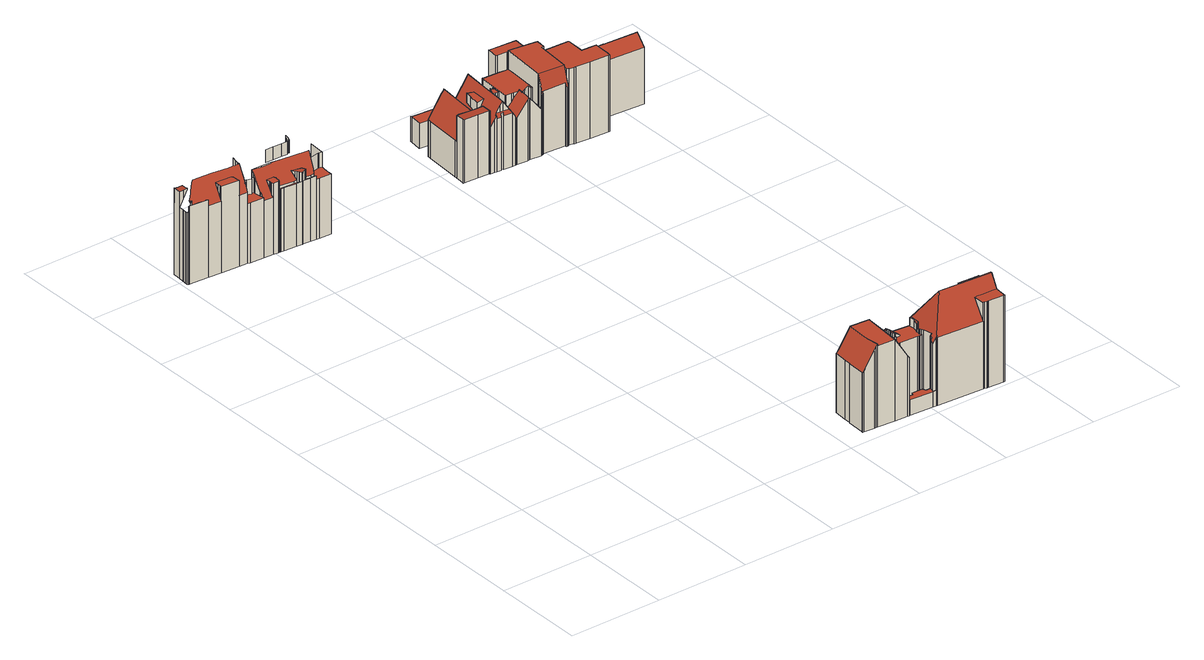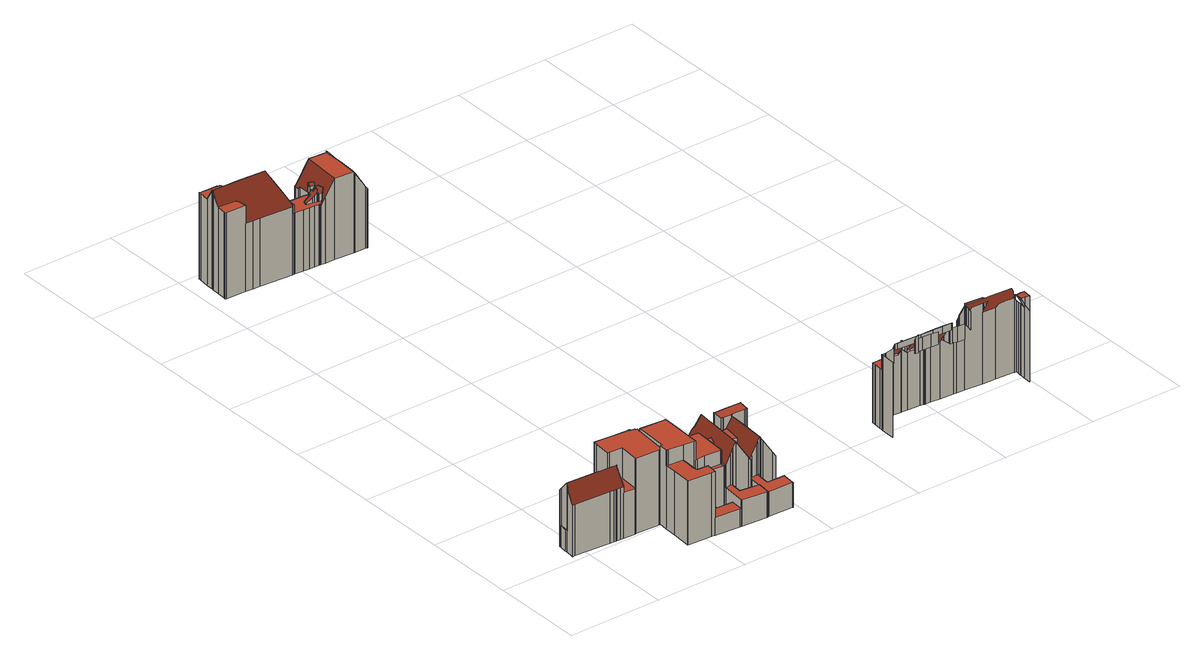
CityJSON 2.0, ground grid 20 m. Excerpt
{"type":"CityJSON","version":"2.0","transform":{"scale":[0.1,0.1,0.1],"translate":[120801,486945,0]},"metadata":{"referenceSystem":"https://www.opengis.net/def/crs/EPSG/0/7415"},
"CityObjects":{
"building1":{"type":"Building","attributes":{"dak_type":"slanted","data_area":2191.54,"data_coverage":0.922,"geconstateerd":false,"gid":14482971,"h_dak_50p":20.48,"h_dak_70p":23.09,"h_dak_max":25.31,"h_dak_min":1.17,"h_maaiveld":0.557,"kas_warenhuis":false,"lod11_replace":false,"ondergronds_type":"above ground","oorspronkelijkbouwjaar":1956,"pw_actueel":"yes","pw_bron":"ahn3","reconstructie_methode":"tudelft3d-geoflow","reconstruction_skipped":false,"rmse_lod12":7.93,"rmse_lod13":3.22,"rmse_lod22":0.516,"rn":1,"status":"Pand in gebruik","t_run":7110.3,"val3dity_codes_lod12":"[104]","val3dity_codes_lod13":"[104]","val3dity_codes_lod22":"[303]"},"children":["building1-1"]},
"building1-1":{"type":"BuildingPart","parents":["building1"],"geometry":[{"type":"MultiSurface","lod":"2.2","boundaries":[[[0,1,2,3]],[[3,2,4,5]],[[6,5,4,7,8]],[[9,10,1,0]],[[5,6,11]],[[12,13,10,9]],[[14,15,13,12]],[[15,14,16]],[[17,18,11]],[[19,20,15,16]],[[18,17,21,22]],[[22,21,23,24]],[[24,23,25]],[[16,14,26,27]],[[28,20,19]],[[29,30,28,19]],[[31,32,29,19,16,27,33,34]],[[27,26,35,33]],[[36,30,29]],[[37,38,39,40,41,42,43,21,17,11,6,8]],[[8,7,44,45,37]],[[33,35,46,34]],[[32,47,36,29]],[[34,46,48,31]],[[31,48,47,32]],[[40,49,41]],[[39,50,49,40]],[[38,51,50,39]],[[37,45,51,38]],[[45,44,52,53]],[[54,55,53,56]],[[57,58,55,54]],[[58,57,59]],[[60,61,62,63,64,65,66,67,68,69,70,71,25,23,21,43,42,41,49,50,51,45,53,55,58,59,72,73,74,75,76,77,78,79,80,81,82,83]],[[56,53,52,84,76,85]],[[57,54,56,85,86,87,88,72,59]],[[85,76,75,86]],[[86,75,74,87]],[[87,74,73,88]],[[88,73,72]],[[76,84,89,77]],[[89,90,77]],[[77,90,91,78]],[[78,91,92,79]],[[90,89,93,94]],[[79,92,95,80]],[[80,95,96,81]],[[81,96,97,82]],[[82,97,98,99,83]],[[83,99,100,101]],[[101,100,102,103]],[[103,102,104,105]],[[105,104,106,107]],[[107,106,108,109]],[[99,98,110,111]],[[109,108,112,113]],[[114,115,116,117,118,119,120,110,98,97,96,95,92,91,90,94,121,122,123]],[[94,93,124,125,121]],[[111,110,120,126]],[[126,120,119,127]],[[121,125,128,122]],[[122,128,123]],[[129,114,123]],[[130,115,114,129]],[[131,116,115,130]],[[132,117,116,131]],[[127,119,118,133]],[[134,133,118,117,132]],[[135,136,133,134]],[[137,138,136,135]],[[125,124,139,140]],[[141,142,138,137]],[[143,144,140,145]],[[146,147,144,143]],[[148,149,147,146]],[[150,151,149,148]],[[151,150,152]],[[145,140,139,153,154]],[[152,150,148,146,143,145,154,155,156,157,158,159,160,161]],[[154,153,162,163,155]],[[163,162,164,165]],[[155,163,166,156]],[[165,164,167,168]],[[156,166,169,157]],[[170,171,142,141]],[[157,169,172,173,158]],[[158,173,174,159]],[[159,174,175,160]],[[173,172,176,177]],[[168,167,178,179]],[[160,175,161]],[[180,181,182,183,184,185,186,187,188,189,190,191,192,170,141,137,135,134,132,131,130,129,123,128,125,140,144,147,149,151,152,161,175,174,173,177,193,194,195,196,197,198]],[[179,178,199,200]],[[169,166,163,165,168,179,200,201,202,203,204,205,206,176,172]],[[177,176,206,193]],[[192,207,171,170]],[[208,209,210,211]],[[200,199,212,201]],[[193,206,205,194]],[[196,213,197]],[[213,196,195,214]],[[214,195,194,215]],[[215,194,205,204,216]],[[216,204,203,217]],[[217,203,202,218]],[[218,202,201,219]],[[219,201,212,220,221]],[[221,220,222,223]],[[222,224,223]],[[225,226,227,228,229,198,197,213,214,215,216,217,218,219,221,223,230,231]],[[211,210,232,233]],[[223,224,234,230]],[[224,222,235,236]],[[229,180,198]],[[230,234,237,231]],[[231,237,238,184,225]],[[228,181,180,229]],[[227,182,181,228]],[[191,239,207,192]],[[226,183,182,227]],[[225,184,183,226]],[[184,238,240,185]],[[233,232,241,242]],[[238,237,234,224,236,243,244,245,246,247,240]],[[236,235,248,249,243]],[[242,241,250,251]],[[243,249,252,244]],[[185,240,247,186]],[[244,252,253,245]],[[254,251,250,255,256]],[[245,253,257,246]],[[249,248,258,259]],[[246,257,260,247]],[[256,255,261,262]],[[186,247,260,263,187]],[[187,263,264,188]],[[188,264,265,266,189]],[[190,267,239,191]],[[189,266,267,190]],[[268,269,270,271,272,265,264,263,260,257,253,252,249,259,273,274]],[[259,258,275,273]],[[266,265,272,276]],[[273,275,277,274]],[[274,277,278,268]],[[276,272,271,279]],[[268,278,280,269]],[[279,271,270,281]],[[269,280,282,270]],[[281,270,282,283,284]],[[284,283,285,286]]],"semantics":{"surfaces":[{"type":"WallSurface","on_footprint_edge":true},{"type":"WallSurface","on_footprint_edge":false},{"type":"RoofSurface"}],"values":[0,0,0,0,1,0,0,0,1,0,1,1,1,1,0,1,2,1,1,2,0,1,1,1,1,1,1,1,1,0,1,1,1,2,0,2,1,1,1,1,0,0,1,1,0,1,1,1,1,1,1,1,1,1,1,1,2,0,1,1,1,1,1,1,1,1,1,1,1,1,0,1,1,1,1,1,1,0,2,0,0,1,0,1,1,1,1,1,1,0,1,2,0,2,1,1,1,0,1,1,1,1,1,1,1,1,0,0,0,2,1,1,0,1,1,1,1,1,1,1,1,1,1,2,0,1,1,1,1,1,1,0,1,1,1,1,1,1,1,2,0,1,0,0,1,0,1,0,0,0]}}]},
"building2":{"type":"Building","attributes":{"dak_type":"slanted","data_area":223.89,"data_coverage":0.919,"geconstateerd":false,"gid":14483324,"h_dak_50p":16.99,"h_dak_70p":17.99,"h_dak_max":21.28,"h_dak_min":2.83,"h_maaiveld":0.16,"kas_warenhuis":false,"lod11_replace":false,"ondergronds_type":"above ground","oorspronkelijkbouwjaar":1730,"pw_actueel":"yes","pw_bron":"ahn3","reconstructie_methode":"tudelft3d-geoflow","reconstruction_skipped":false,"rmse_lod12":3.28,"rmse_lod13":2.29,"rmse_lod22":0.344,"rn":1,"status":"Pand in gebruik","t_run":456.18,"val3dity_codes_lod12":"[]","val3dity_codes_lod13":"[]","val3dity_codes_lod22":"[]"},"children":["building2-1"]},
"building2-1":{"type":"BuildingPart","parents":["building2"],"geometry":[{"type":"Solid","lod":"2.2","boundaries":[[[[287,288,289,290,291,292,293,294,295,296,297,298,299,300,301,302,303,304,305,306,307,308,309,310,311,312,313,314,315,316,317,318,319,320,321,322,323,324,325,326,327,328,329,330,331,332,333,334,335,336,337,338],[339,340,341,342,343,344,345,346,347,348,349,350,351,352,353,354,355,356,357,358,359,360,361]],[[362,359,358,363]],[[363,358,357,364]],[[365,354,353,366]],[[367,366,368]],[[369,360,359,362]],[[370,356,355,371]],[[367,368,372]],[[373,334,333,374]],[[375,294,293,376]],[[376,293,292,377]],[[378,321,320,379]],[[380,381,382]],[[383,315,314,384]],[[385,338,337,386]],[[387,388,389]],[[390,385,389]],[[391,328,327,392]],[[393,326,325,394]],[[392,327,326,393]],[[395,396,397,398]],[[399,400,401,402]],[[403,308,307,404]],[[405,322,321,378]],[[406,323,322,405,407]],[[407,405,408,409]],[[394,325,324,410]],[[411,336,335,412]],[[412,335,334,373]],[[413,299,298,414]],[[415,416,417,418]],[[419,420,416,415]],[[421,422,423,424]],[[425,426,381,380]],[[410,324,323,406]],[[427,384,314,313,428]],[[418,417,316,315,383]],[[429,296,295,430]],[[431,312,311,432]],[[432,311,310,433]],[[434,435,436,437]],[[438,439,440,441]],[[442,443,444,445]],[[441,440,446,447]],[[447,446,448,449]],[[450,451,452]],[[453,346,345,454]],[[455,347,346,453]],[[456,457,458,435,434]],[[386,337,336,411]],[[459,302,301,460]],[[461,300,299,413]],[[462,302,459]],[[428,313,312,431]],[[379,320,319,396,395]],[[463,317,316,417]],[[396,319,318,464]],[[398,397,371,465]],[[464,318,317,463]],[[364,357,356,370]],[[466,329,328,391]],[[338,385,390]],[[467,289,288,468]],[[402,401,469,470]],[[449,448,471,472]],[[368,366,353,352,473]],[[473,352,351,426,425]],[[474,475,476,477]],[[478,375,479,480]],[[481,342,341,482]],[[483,287,338,390]],[[484,332,331,485]],[[374,333,332,484]],[[477,476,486,487]],[[468,288,287,483]],[[488,290,289,467]],[[489,291,290,488]],[[377,292,291,489]],[[480,479,475,474]],[[490,344,343,491]],[[492,491,343,342,481]],[[384,427,493]],[[465,371,355,354,365]],[[426,351,350,494]],[[494,350,349,495]],[[495,349,348,496]],[[445,444,497,498]],[[499,361,360,369]],[[500,309,308,403]],[[433,310,309,500]],[[404,307,306,501]],[[502,305,304,503]],[[501,306,305,502]],[[435,458,504,505]],[[505,504,506,507]],[[437,436,508,509]],[[507,506,491,492]],[[510,511,388,387,512]],[[513,514,511,510]],[[498,497,515]],[[515,400,399]],[[454,345,344,490]],[[482,341,340,516]],[[516,340,339,517]],[[518,330,329,466]],[[519,297,296,429]],[[520,521,522]],[[523,524,521,520]],[[525,519,524,523]],[[460,301,300,461]],[[414,298,297,519,525]],[[485,331,330,518]],[[409,408,526]],[[527,528,529]],[[512,387,530,531]],[[472,471,532,533]],[[533,532,443,442]],[[517,339,361,499,534]],[[534,499,420,419]],[[503,304,303,535]],[[535,303,302,462]],[[487,486,457,456]],[[509,508,451,450]],[[424,423,439,438,536]],[[536,438,537]],[[470,469,538,539]],[[540,513,541]],[[539,538,514,513,540]],[[496,348,347,455]],[[531,530,542]],[[529,528,422,421]],[[430,295,294,375,478]],[[431,432,433,500,403,404,501,543,544,545,546,493,427,428]],[[449,472,533,442,445,498,515,399,402,470,539,540,541,547,548,537,438,441,447]],[[452,480,474,477,487,456,434,437,509,450]],[[549,522,521,524,519,429,430,478,480,550,551,552,553,503,535,462,459,460,554]],[[425,380,382,372,368,473]],[[502,503,553,552,551,555,415,418,383,384,493,546,545,544,543,501]],[[512,531,542,556,527,529,421,424,536,537,548,547,541,513,510]],[[514,538,469,401,400,515,497,444,443,532,471,448,446,440,439,557,381,426,494,495,496,455,453,454,490,491,506,504,458,457,486,476,475,479,375,376,377,489,488,467,468,483,390,389,388,511]],[[414,525,523,520,522,549,554,460,461,413]],[[518,466,391,392,393,394,410,406,407,409,526,558,559,560,412,373,374,484,485]],[[420,499,369,362,363,364,370,371,397,396,464,463,417,416]],[[451,508,436,435,505,507,492,481,482,516,517,534,419,415,555,551,550,480,452]],[[561,562,411,412,560,559,558,526,408,405,378]],[[439,423,422,528,527,556,542,530,387,389,385,386,411,562,561,378,379,395,398,465,365,366,367,372,382,381,557]]]],"semantics":{"surfaces":[{"type":"GroundSurface"},{"type":"WallSurface","on_footprint_edge":true},{"type":"WallSurface","on_footprint_edge":false},{"type":"RoofSurface"}],"values":[[0,1,1,1,2,1,1,2,1,1,1,1,2,1,1,2,2,1,1,1,2,2,1,1,1,2,1,1,1,1,2,2,2,2,1,1,1,1,1,1,2,2,2,2,2,2,1,1,2,1,1,1,1,1,1,1,1,2,1,1,1,1,1,2,2,1,1,2,2,1,1,1,1,2,1,1,1,1,2,1,1,2,1,1,1,1,2,1,1,1,1,1,1,2,2,2,2,2,2,2,2,1,1,1,1,1,2,2,2,1,1,1,2,2,2,2,2,1,2,1,1,2,2,2,2,2,2,2,1,2,2,1,3,3,3,3,3,3,3,3,3,3,3,3,3,3]]}}]},
"building3":{"type":"Building","attributes":{"dak_type":"slanted","data_area":72.75,"data_coverage":0.829,"geconstateerd":false,"gid":17598282,"h_dak_50p":12,"h_dak_70p":13.24,"h_dak_max":14.94,"h_dak_min":6.49,"h_maaiveld":1.36,"kas_warenhuis":false,"lod11_replace":false,"ondergronds_type":"above ground","oorspronkelijkbouwjaar":1005,"pw_actueel":"yes","pw_bron":"ahn3","reconstructie_methode":"tudelft3d-geoflow","reconstruction_skipped":false,"rmse_lod12":3.55,"rmse_lod13":2.04,"rmse_lod22":0.108,"rn":1,"status":"Pand in gebruik","t_run":152.25,"val3dity_codes_lod12":"[]","val3dity_codes_lod13":"[]","val3dity_codes_lod22":"[]"},"children":["building3-1"]},
"building3-1":{"type":"BuildingPart","parents":["building3"],"geometry":[{"type":"Solid","lod":"2.2","boundaries":[[[[563,564,565,566,567,568,569,570,571,572,573,574,575,576,577,578,579,580,581,582,583,584,585,586,587,588,589,590,591,592,593,594]],[[595,596,583,582,597]],[[598,584,583,596]],[[599,566,565,600]],[[601,567,566,599,602]],[[603,571,570,604]],[[605,578,577,606]],[[607,601,608,609]],[[610,611,612,613]],[[614,588,587,615]],[[616,564,563,617]],[[613,612,618,619]],[[602,599,620,621]],[[622,586,585,623]],[[615,587,586,622]],[[624,580,579,625]],[[626,591,590,627]],[[628,574,573,629]],[[630,575,574,628]],[[631,632,633,634]],[[634,633,635,636]],[[606,577,576,635]],[[636,635,576,575,630]],[[629,573,572,637]],[[604,570,569,638]],[[638,569,568,639]],[[639,568,567,601,607]],[[617,563,594,640]],[[640,594,593,641]],[[627,590,589,642]],[[643,644,632,631]],[[597,582,581,645]],[[609,608,611,610]],[[642,589,588,614]],[[641,593,592,646]],[[646,592,591,626]],[[619,618,644,643]],[[600,565,564,616]],[[645,581,580,624]],[[647,648,649,650]],[[651,652,648,647]],[[653,654,596,595]],[[650,649,654,653]],[[621,620,655,656]],[[656,655,652,651]],[[625,579,578,605]],[[637,572,571,603]],[[623,585,584,598]],[[631,634,636,630,628,629,637,603,604,638,639,607,609,610,613,619,643]],[[654,649,648,652,655,620,599,600,616,617,640,641,646,626,627,642,614,615,622,623,598,596]],[[645,624,625,605,606,635,633,632,644,618,657,658,659,653,595,597]],[[647,650,653,659,658,657,618,612,611,608,601,602,621,656,651]]]],"semantics":{"surfaces":[{"type":"GroundSurface"},{"type":"WallSurface","on_footprint_edge":true},{"type":"WallSurface","on_footprint_edge":false},{"type":"RoofSurface"}],"values":[[0,1,1,1,1,1,1,2,2,1,1,2,2,1,1,1,1,1,1,2,2,1,1,1,1,1,1,1,1,1,2,1,2,1,1,1,2,1,1,2,2,2,2,2,2,1,1,1,3,3,3,3]]}}]},
"building4":{"type":"Building","attributes":{"dak_type":"slanted","data_area":75.03,"data_coverage":0.846,"geconstateerd":false,"gid":17598286,"h_dak_50p":13.26,"h_dak_70p":13.94,"h_dak_max":15.66,"h_dak_min":6.69,"h_maaiveld":1.33,"kas_warenhuis":false,"lod11_replace":false,"ondergronds_type":"above ground","oorspronkelijkbouwjaar":1005,"pw_actueel":"yes","pw_bron":"ahn3","reconstructie_methode":"tudelft3d-geoflow","reconstruction_skipped":false,"rmse_lod12":3.59,"rmse_lod13":1.12,"rmse_lod22":0.0891,"rn":1,"status":"Pand in gebruik","t_run":168.79,"val3dity_codes_lod12":"[]","val3dity_codes_lod13":"[]","val3dity_codes_lod22":"[]"},"children":["building4-1"]},
"building4-1":{"type":"BuildingPart","parents":["building4"],"geometry":[{"type":"Solid","lod":"2.2","boundaries":[[[[660,661,662,663,664,665,666,667,668,669,670,671,672,673,674,675,676,677,678,679,680,681,682,683,684,685,686,687,688,689,690,691,692,693,694,695,696,697,698,699]],[[700,680,679,701]],[[702,678,677,703]],[[704,705,706]],[[707,662,661,708]],[[709,670,669,710]],[[703,677,676,711]],[[712,698,697,713,714]],[[715,690,689,716]],[[717,682,681,718]],[[719,673,672,720]],[[721,663,662,707]],[[714,713,722]],[[708,661,660,723]],[[724,725,726,727]],[[728,729,720,730]],[[730,720,672,671,731]],[[727,726,687,686,732]],[[731,671,670,709]],[[701,679,678,702]],[[733,668,667,734]],[[735,666,665,736]],[[737,738,725,724]],[[739,740,738,737]],[[741,742,743,744]],[[745,696,695,746]],[[744,743,740,739]],[[747,748,742,741]],[[732,686,685,748,747]],[[748,685,684,749]],[[750,664,663,721]],[[751,752,753]],[[713,697,696,745]],[[754,692,691,755]],[[756,757,758,759]],[[759,758,760]],[[757,756,761]],[[746,695,694,762]],[[763,688,687,726]],[[716,689,688,763]],[[762,694,693,764]],[[764,693,692,754]],[[755,691,690,715]],[[734,667,666,735]],[[765,766,767,768]],[[769,675,674,770]],[[770,674,673,719]],[[771,772,729,728]],[[718,681,680,700]],[[749,684,683,705,704]],[[705,683,682,717]],[[711,676,675,769]],[[773,699,698,712]],[[723,660,699,773]],[[736,665,664,750]],[[768,767,752,751]],[[766,765,774]],[[710,669,668,733]],[[706,705,772,771]],[[744,739,737,724,727,732,747,741]],[[713,745,746,762,764,754,760,758,757,761,775,722]],[[759,760,754,755,715,716,763,726,725,738,740,743,742,748,749,704,706,771,728,730,731,709,710,776,777,778,779,780,781]],[[750,721,707,708,723,773,712,714,722,775,761,756,759,781,780,779,778,777,776,710,733,734,735,736],[752,767,766,774,753]],[[774,765,768,751,753]],[[772,705,717,718,700,701,702,703,711,769,770,719,720,729]]]],"semantics":{"surfaces":[{"type":"GroundSurface"},{"type":"WallSurface","on_footprint_edge":true},{"type":"WallSurface","on_footprint_edge":false},{"type":"RoofSurface"}],"values":[[0,1,1,2,1,1,1,1,1,1,1,1,2,1,2,2,1,1,1,1,1,1,2,2,2,1,2,2,1,1,1,2,1,1,2,2,2,1,1,1,1,1,1,1,2,1,1,2,1,1,1,1,1,1,1,2,2,1,2,3,3,3,3,3,3]]}}]},
"building5":{"type":"Building","attributes":{"dak_type":"slanted","data_area":76.89,"data_coverage":0.863,"geconstateerd":false,"gid":17598287,"h_dak_50p":14.12,"h_dak_70p":14.18,"h_dak_max":14.76,"h_dak_min":4.99,"h_maaiveld":1.33,"kas_warenhuis":false,"lod11_replace":false,"ondergronds_type":"above ground","oorspronkelijkbouwjaar":1940,"pw_actueel":"yes","pw_bron":"ahn3","reconstructie_methode":"tudelft3d-geoflow","reconstruction_skipped":false,"rmse_lod12":4.21,"rmse_lod13":2.41,"rmse_lod22":0.285,"rn":1,"status":"Pand in gebruik","t_run":166.09,"val3dity_codes_lod12":"[]","val3dity_codes_lod13":"[]","val3dity_codes_lod22":"[]"},"children":["building5-1"]},
"building5-1":{"type":"BuildingPart","parents":["building5"],"geometry":[{"type":"Solid","lod":"2.2","boundaries":[[[[782,783,784,785,786,787,788,789,790,791,792,793,794,795,689,796,797,798,799,800,684,801,802,803,804,805,806,807,808,809,682,681,810,811,812,813,814,815,816,817]],[[818,819,820,821]],[[822,807,806,823]],[[824,802,801,825]],[[826,689,795,827]],[[827,795,794,828]],[[829,790,789,830]],[[830,789,788,831]],[[832,833,834]],[[835,836,833,832]],[[837,838,839]],[[840,787,786,841]],[[842,803,802,824]],[[843,810,681,844]],[[845,682,809,846]],[[847,797,796,848]],[[848,796,689,826]],[[849,850,851,852]],[[853,792,791,854]],[[854,791,790,829]],[[836,835,855]],[[856,823,806,805,857]],[[858,859,860,861]],[[861,860,799,798,862,863]],[[864,812,811,865]],[[865,811,810,843]],[[839,838,866,867]],[[846,809,808,868]],[[844,681,682,845]],[[869,814,813,870]],[[871,872,873,874]],[[852,851,823,856]],[[857,805,804,875]],[[874,873,876,877]],[[878,782,817,879,880]],[[881,882,883,884]],[[884,883,850,849]],[[819,784,783,885]],[[886,816,815,887,888]],[[889,684,800,890]],[[888,887,882,881]],[[887,815,814,869]],[[890,800,799,860]],[[891,892,859,858]],[[825,801,684,889]],[[893,803,842]],[[821,820,894,895]],[[896,897,898,899]],[[899,898,834]],[[828,794,793,900]],[[900,793,792,853]],[[875,804,803,893]],[[877,876,893,842]],[[901,902,855]],[[902,901,837,839]],[[903,841,786,785,904]],[[885,783,782,878]],[[880,879,872,871]],[[831,788,787,840]],[[905,906,841,903]],[[867,866,906,905]],[[870,813,812,864]],[[895,894,892,891]],[[879,817,816,886]],[[904,785,784,819,818]],[[862,798,797,847]],[[863,862,907,908]],[[908,907,897,896]],[[868,808,807,822]],[[865,843,844,845,846,868,822,823,851,850,883,882,887,869,870,864]],[[828,900,853,854,909,835,832,834,898,897,907,862,847,848,826,827]],[[880,871,874,877,842,824,825,889,890,860,859,892,894,820,819,885,878]],[[841,906,866,838,837,901,855,835,909,854,829,830,831,840]],[[879,886,888,881,884,849,852,856,857,875,893,876,873,872]],[[855,902,839,867,905,903,904,818,821,895,891,858,861,863,908,896,899,834,833,836]]]],"semantics":{"surfaces":[{"type":"GroundSurface"},{"type":"WallSurface","on_footprint_edge":false},{"type":"WallSurface","on_footprint_edge":true},{"type":"RoofSurface"}],"values":[[0,1,2,2,2,2,2,2,1,1,1,2,2,2,2,2,2,1,2,2,1,2,1,2,2,2,1,2,2,2,1,1,2,1,2,1,1,2,2,2,1,2,2,1,2,2,1,1,1,2,2,2,1,1,1,2,2,1,2,1,1,2,1,2,2,2,1,1,2,3,3,3,3,3,3]]}}]},
"building6":{"type":"Building","attributes":{"dak_type":"slanted","data_area":90.52,"data_coverage":0.898,"geconstateerd":false,"gid":17598290,"h_dak_50p":17.89,"h_dak_70p":17.99,"h_dak_max":18.23,"h_dak_min":5.88,"h_maaiveld":1.35,"kas_warenhuis":false,"lod11_replace":false,"ondergronds_type":"above ground","oorspronkelijkbouwjaar":1005,"pw_actueel":"yes","pw_bron":"ahn3","reconstructie_methode":"tudelft3d-geoflow","reconstruction_skipped":false,"rmse_lod12":3.01,"rmse_lod13":0.798,"rmse_lod22":0.356,"rn":1,"status":"Pand in gebruik","t_run":156.39,"val3dity_codes_lod12":"[]","val3dity_codes_lod13":"[]","val3dity_codes_lod22":"[]"},"children":["building6-1"]},
"building6-1":{"type":"BuildingPart","parents":["building6"],"geometry":[{"type":"Solid","lod":"2.2","boundaries":[[[[910,911,912,913,914,915,916,917,918,919,920,921,922,923,924,925,926,927,928,929,930,931,932,933,934,935,936]],[[937,920,919,938]],[[939,928,927,940]],[[941,942,943,944]],[[945,922,921,942,941]],[[946,933,932,947]],[[942,921,920,937]],[[948,949,950,951]],[[944,943,949,948]],[[938,919,918,952]],[[940,927,926,953]],[[953,926,925,954]],[[955,924,956]],[[957,910,936,958]],[[958,936,935,959]],[[954,925,924,955]],[[956,924,923,960]],[[960,923,922,945]],[[961,913,912,962,963]],[[964,915,914,965]],[[966,934,933,946]],[[967,916,915,964]],[[968,917,916,967]],[[952,918,917,968]],[[963,962,969,970]],[[971,961,972,973]],[[965,914,913,961,971]],[[970,969,974,975]],[[976,977,978,979]],[[962,912,911,978]],[[980,981,982,983]],[[973,972,981,980]],[[984,975,974,985,950]],[[983,982,986,987]],[[987,986,975,984]],[[947,932,931,988]],[[988,931,930,989]],[[959,935,934,966]],[[979,978,911,910,957]],[[951,950,985,977,976]],[[990,929,928,939]],[[989,930,929,990]],[[980,983,987,984,950,949,943,942,937,938,952,968,967,964,965,971,973]],[[975,986,982,981,972,961,963,970]],[[991,992,957,958,959,966,946,947,988,989,990,939,940,953,954,955,956,993]],[[944,948,951,976,979,957,992,991,993,956,960,945,941]],[[977,985,974,969,962,978]]]],"semantics":{"surfaces":[{"type":"GroundSurface"},{"type":"WallSurface","on_footprint_edge":true},{"type":"WallSurface","on_footprint_edge":false},{"type":"RoofSurface"}],"values":[[0,1,1,2,1,1,1,2,2,1,1,1,1,1,1,1,1,1,1,1,1,1,1,1,2,2,1,2,2,1,2,2,2,2,2,1,1,1,1,2,1,1,3,3,3,3,3]]}}]},
"building7":{"type":"Building","attributes":{"dak_type":"multiple horizontal","data_area":54.61,"data_coverage":0.854,"geconstateerd":false,"gid":17598292,"h_dak_50p":17.35,"h_dak_70p":17.41,"h_dak_max":18.06,"h_dak_min":15.29,"h_maaiveld":1.35,"kas_warenhuis":false,"lod11_replace":false,"ondergronds_type":"above ground","oorspronkelijkbouwjaar":1005,"pw_actueel":"yes","pw_bron":"ahn3","reconstructie_methode":"tudelft3d-geoflow","reconstruction_skipped":false,"rmse_lod12":0.358,"rmse_lod13":0.362,"rmse_lod22":0.366,"rn":1,"status":"Pand in gebruik","t_run":93.72,"val3dity_codes_lod12":"[]","val3dity_codes_lod13":"[]","val3dity_codes_lod22":"[]"},"children":["building7-1"]},
"building7-1":{"type":"BuildingPart","parents":["building7"],"geometry":[{"type":"Solid","lod":"2.2","boundaries":[[[[994,995,996,997,998,999,1000,1001,1002,1003,1004,1005,1006,1007,1008,1009,1010,1011,1012,1013,1014]],[[1015,1003,1002,1016]],[[1017,1000,999,1018]],[[1019,1004,1003,1015]],[[1016,1002,1001,1020]],[[1020,1001,1000,1017]],[[1018,999,998,1021]],[[1022,1010,1009,1023]],[[1024,997,996,1025]],[[1026,1011,1010,1022]],[[1021,998,997,1024]],[[1027,995,994,1028]],[[1025,996,995,1027]],[[1029,1005,1004,1019]],[[1030,1006,1005,1029]],[[1031,1007,1006,1030]],[[1023,1009,1008,1032]],[[1033,1014,1013,1034]],[[1028,994,1014,1033]],[[1035,1012,1011,1026]],[[1034,1013,1012,1035]],[[1032,1008,1007,1031]],[[1031,1030,1029,1019,1015,1016,1020,1017,1018,1021,1024,1025,1027,1028,1033,1034,1035,1026,1022,1023,1032]]]],"semantics":{"surfaces":[{"type":"GroundSurface"},{"type":"WallSurface","on_footprint_edge":true},{"type":"RoofSurface"}],"values":[[0,1,1,1,1,1,1,1,1,1,1,1,1,1,1,1,1,1,1,1,1,1,2]]}}]},
"building8":{"type":"Building","attributes":{"dak_type":"slanted","data_area":42.28,"data_coverage":0.712,"geconstateerd":false,"gid":17598276,"h_dak_50p":14.33,"h_dak_70p":14.74,"h_dak_max":16.62,"h_dak_min":5.27,"h_maaiveld":1.28,"kas_warenhuis":false,"lod11_replace":false,"ondergronds_type":"above ground","oorspronkelijkbouwjaar":1005,"pw_actueel":"yes","pw_bron":"ahn3","reconstructie_methode":"tudelft3d-geoflow","reconstruction_skipped":false,"rmse_lod12":1.89,"rmse_lod13":3.26,"rmse_lod22":0.303,"rn":1,"status":"Pand in gebruik","t_run":99.41,"val3dity_codes_lod12":"[]","val3dity_codes_lod13":"[]","val3dity_codes_lod22":"[]"},"children":["building8-1"]},
"building8-1":{"type":"BuildingPart","parents":["building8"],"geometry":[{"type":"Solid","lod":"2.2","boundaries":[[[[1036,1037,1038,1039,1014,1040,1041,1042,1043,1044,1045,1046,1047,1048,1049,1050,1051,1052,1053,1054,1055,1056,1057]],[[1058,1056,1055,1059]],[[1060,1050,1049,1061]],[[1062,1063,1064,1065]],[[1065,1066,1053,1052,1067]],[[1068,1057,1056,1058]],[[1069,1070,1071,1072]],[[1073,1040,1014,1074]],[[1067,1052,1051,1075]],[[1059,1055,1054,1076]],[[1077,1068,1078,1079]],[[1074,1014,1039,1080]],[[1061,1049,1048,1081]],[[1076,1054,1053,1066]],[[1082,1083,1084,1085]],[[1086,1038,1037,1084]],[[1080,1039,1038,1086]],[[1087,1088,1089,1090]],[[1091,1092,1088,1087]],[[1092,1044,1043,1093]],[[1075,1051,1050,1060]],[[1094,1041,1040,1073]],[[1090,1089,1070,1069]],[[1064,1066,1065]],[[1095,1045,1044,1092,1091]],[[1081,1048,1047,1096]],[[1096,1047,1046,1097]],[[1097,1046,1045,1095]],[[1079,1078,1063,1062]],[[1093,1043,1042,1098]],[[1098,1042,1041,1094]],[[1099,1100,1083,1082]],[[1101,1102,1100,1099]],[[1072,1071,1102,1101]],[[1085,1084,1037,1036,1103]],[[1103,1036,1057,1068,1077]],[[1104,1105,1106,1079,1062,1065,1067,1075,1060,1061,1081,1096,1097,1095,1091,1087,1090,1069,1072,1107,1108]],[[1063,1078,1068,1058,1059,1076,1066,1064]],[[1100,1102,1071,1070,1089,1088,1092,1093,1098,1094,1073,1074,1080,1086,1084,1083]],[[1103,1077,1079,1106,1105,1104,1108,1107,1072,1101,1099,1082,1085]]]],"semantics":{"surfaces":[{"type":"GroundSurface"},{"type":"WallSurface","on_footprint_edge":true},{"type":"WallSurface","on_footprint_edge":false},{"type":"RoofSurface"}],"values":[[0,1,1,2,1,1,2,1,1,1,2,1,1,1,2,1,1,2,2,1,1,1,2,2,1,1,1,1,2,1,1,2,2,2,1,1,3,3,3,3]]}}]}
},
"vertices":[
[5,1188,157],[5,1188,6],[5,1183,6],[5,1183,157],[8,1182,6],[8,1182,162],[8,1182,171],[7,1182,6],[7,1182,171],[6,1195,157],[6,1195,6],[12,1184,170],[6,1196,157],[6,1196,6],[7,1208,157],[7,1208,6],[7,1208,190],[17,1186,169],[17,1186,177],[8,1225,189],[8,1225,6],[17,1187,168],[17,1187,176],[16,1189,173],[16,1189,176],[16,1191,175],[15,1208,172],[15,1208,190],[8,1225,158],[17,1224,189],[17,1224,172],[25,1214,189],[25,1224,189],[25,1209,190],[25,1210,190],[25,1209,188],[17,1224,173],[50,1179,170],[49,1180,170],[49,1181,169],[48,1182,169],[47,1184,167],[33,1185,168],[19,1187,168],[50,1179,6],[50,1179,158],[25,1210,188],[25,1224,187],[25,1214,188],[48,1182,164],[49,1181,161],[49,1180,159],[78,1177,6],[78,1177,157],[78,1180,189],[78,1180,164],[78,1177,189],[78,1186,189],[78,1186,174],[78,1194,189],[134,1199,204],[130,1199,204],[127,1199,204],[124,1200,204],[114,1200,204],[78,1203,205],[47,1205,205],[35,1206,205],[32,1204,201],[25,1198,190],[23,1196,186],[17,1192,177],[115,1192,189],[116,1183,173],[116,1179,167],[116,1178,165],[117,1174,157],[135,1173,157],[136,1177,165],[136,1179,168],[136,1180,171],[135,1181,173],[136,1181,173],[137,1199,204],[117,1174,6],[117,1174,189],[116,1178,189],[116,1179,189],[116,1183,189],[135,1173,6],[135,1173,133],[136,1177,133],[136,1179,133],[141,1172,6],[141,1172,133],[136,1180,133],[135,1181,133],[136,1181,133],[137,1199,133],[137,1199,165],[137,1200,165],[137,1200,204],[138,1200,165],[138,1200,204],[138,1203,165],[138,1203,204],[137,1203,165],[137,1203,204],[138,1211,165],[138,1211,204],[152,1198,133],[152,1198,165],[141,1222,165],[141,1222,204],[171,1175,133],[170,1178,133],[170,1179,133],[168,1192,133],[168,1196,133],[164,1197,133],[162,1194,133],[171,1170,133],[171,1172,133],[171,1173,133],[171,1170,6],[171,1170,127],[162,1194,165],[164,1197,165],[171,1172,130],[171,1175,136],[170,1178,141],[170,1179,142],[168,1192,165],[168,1196,165],[168,1196,173],[167,1200,179],[167,1200,165],[168,1201,180],[168,1201,165],[191,1169,6],[191,1169,127],[188,1199,180],[188,1199,165],[190,1171,157],[190,1171,131],[191,1169,157],[190,1174,157],[190,1174,136],[190,1177,157],[190,1177,142],[190,1178,157],[190,1178,142],[189,1186,157],[202,1168,6],[202,1168,157],[205,1168,157],[206,1171,157],[206,1173,157],[206,1176,157],[206,1177,157],[207,1182,157],[205,1185,157],[205,1168,6],[205,1168,139],[206,1168,6],[206,1168,139],[206,1171,137],[207,1167,6],[207,1167,139],[206,1173,136],[209,1198,180],[209,1198,165],[206,1176,135],[206,1176,141],[206,1177,143],[207,1182,151],[210,1176,135],[210,1176,141],[214,1167,6],[214,1167,139],[264,1179,154],[265,1178,152],[266,1176,148],[267,1174,145],[268,1171,140],[279,1170,140],[286,1170,140],[288,1175,149],[290,1184,165],[290,1186,169],[291,1192,178],[286,1192,178],[235,1196,179],[242,1173,140],[249,1173,140],[247,1176,146],[243,1182,157],[243,1183,158],[250,1182,157],[241,1165,6],[241,1165,139],[254,1164,140],[254,1165,139],[251,1169,137],[251,1170,136],[249,1173,135],[242,1173,135],[235,1196,165],[218,1224,191],[218,1224,165],[233,1223,165],[233,1223,192],[254,1164,6],[243,1182,158],[247,1176,158],[249,1173,158],[251,1170,158],[251,1169,158],[254,1165,158],[254,1164,158],[255,1164,6],[255,1164,158],[256,1164,6],[256,1164,158],[256,1164,140],[268,1171,157],[267,1174,157],[266,1176,157],[265,1178,157],[264,1179,157],[264,1169,157],[265,1169,157],[252,1222,165],[252,1222,192],[264,1169,137],[272,1163,6],[272,1163,140],[265,1169,137],[268,1171,136],[286,1192,165],[279,1170,136],[265,1222,165],[265,1222,192],[285,1162,140],[285,1163,140],[285,1164,139],[286,1168,137],[286,1170,136],[285,1162,6],[285,1162,133],[265,1226,165],[265,1226,200],[285,1163,133],[285,1164,133],[265,1226,203],[269,1224,165],[269,1224,197],[286,1168,133],[291,1161,6],[291,1161,133],[286,1170,133],[271,1223,165],[271,1223,193],[288,1175,133],[290,1184,133],[290,1186,133],[290,1186,165],[291,1192,165],[318,1167,133],[319,1182,133],[320,1189,133],[313,1190,133],[311,1190,133],[318,1160,133],[318,1166,133],[318,1160,6],[311,1190,165],[318,1166,6],[318,1167,6],[313,1190,165],[319,1182,6],[320,1189,165],[320,1189,6],[320,1192,6],[320,1192,165],[322,1223,6],[322,1223,165],
[760,107,2],[764,107,2],[772,106,2],[784,106,2],[796,105,2],[816,103,2],[818,103,2],[820,103,2],[892,98,2],[907,98,2],[923,96,2],[966,94,2],[968,94,2],[968,90,2],[966,70,2],[965,55,2],[965,54,2],[964,53,2],[965,52,2],[964,36,2],[962,14,2],[962,10,2],[960,10,2],[926,12,2],[924,12,2],[923,12,2],[918,13,2],[915,13,2],[815,19,2],[813,20,2],[806,20,2],[754,23,2],[753,23,2],[749,24,2],[722,25,2],[684,28,2],[681,28,2],[676,28,2],[653,30,2],[651,30,2],[651,33,2],[653,70,2],[653,71,2],[654,85,2],[656,114,2],[657,114,2],[661,113,2],[684,112,2],[687,112,2],[728,109,2],[749,108,2],[758,107,2],[811,32,2],[812,37,2],[815,36,2],[814,59,2],[814,65,2],[813,63,2],[810,63,2],[808,64,2],[804,64,2],[765,66,2],[761,67,2],[759,67,2],[756,67,2],[753,67,2],[752,60,2],[751,36,2],[753,35,2],[764,35,2],[769,34,2],[773,40,2],[795,39,2],[799,32,2],[809,32,2],[795,39,35],[773,40,35],[769,34,35],[751,36,130],[752,60,130],[752,60,131],[752,60,151],[799,32,35],[764,35,35],[753,35,35],[740,62,150],[684,112,169],[661,113,134],[820,103,131],[818,103,131],[816,103,131],[722,25,174],[749,24,131],[752,68,147],[752,68,131],[743,69,146],[815,19,146],[915,13,145],[758,107,127],[749,108,141],[750,100,138],[750,100,131],[755,105,131],[758,107,131],[653,70,127],[651,33,127],[651,30,127],[653,30,130],[753,23,125],[753,23,35],[753,25,35],[753,25,125],[780,93,133],[780,93,131],[769,95,131],[769,95,141],[962,10,185],[962,14,185],[684,28,174],[681,28,174],[684,28,177],[684,31,174],[684,31,177],[676,28,166],[728,109,174],[687,112,174],[968,94,184],[966,94,184],[815,21,149],[815,21,34],[813,20,34],[813,20,146],[806,22,133],[806,22,35],[747,84,155],[747,84,141],[749,84,138],[749,84,155],[756,67,147],[756,67,131],[915,13,184],[918,13,185],[907,98,146],[892,98,146],[923,12,185],[924,12,185],[926,12,185],[813,74,148],[813,74,139],[813,75,140],[813,75,149],[754,85,152],[754,85,131],[757,85,131],[757,85,150],[766,85,143],[766,85,131],[767,85,131],[767,85,142],[759,85,131],[759,85,148],[759,79,131],[759,79,148],[818,80,149],[818,80,147],[818,81,149],[808,64,131],[810,63,131],[804,64,131],[813,76,148],[813,76,131],[813,74,131],[965,55,208],[966,70,184],[968,90,184],[965,55,209],[806,20,34],[754,23,35],[753,35,126],[653,71,127],[772,106,131],[764,107,131],[765,96,131],[765,96,144],[763,80,131],[763,80,145],[753,67,147],[816,102,148],[816,102,131],[817,91,131],[817,91,149],[820,103,146],[819,102,131],[819,102,149],[814,59,143],[815,36,147],[760,107,131],[657,114,128],[656,114,127],[813,77,131],[813,77,148],[784,106,131],[796,105,131],[813,63,131],[814,65,131],[814,65,142],[915,38,184],[759,67,131],[761,67,131],[765,66,131],[780,85,131],[780,85,133],[809,32,35],[960,10,185],[964,36,185],[965,52,212],[964,53,212],[812,69,131],[812,69,137],[813,69,131],[813,69,141],[815,77,143],[815,77,149],[756,99,147],[756,99,131],[750,100,146],[758,98,147],[758,98,131],[782,92,131],[812,37,142],[811,32,142],[654,85,127],[923,96,146],[924,76,184],[924,76,178],[927,73,184],[923,94,184],[923,94,150],[923,96,184],[684,57,174],[741,91,151],[742,90,150],[742,90,152],[749,99,139],[749,99,147],[765,80,131],[765,80,143],[809,32,137],[965,54,209],[754,85,155],[754,90,152],[760,97,131],[760,97,148],[758,98,149],[759,95,149],[742,92,151],[963,36,185],[956,36,185],[931,37,185],[920,38,185],[757,94,150],[755,91,151],[962,70,184],[838,76,188],[850,59,212],[915,55,212],[929,55,212],[963,70,184],[815,22,150],[741,92,151],[753,78,131],[684,65,174],[684,69,174],[686,106,174],[722,27,174],[727,105,174],
[676,1307,14],[673,1258,14],[672,1253,14],[672,1251,14],[666,1159,14],[665,1138,14],[665,1136,14],[664,1137,14],[663,1137,14],[638,1138,14],[608,1140,14],[606,1140,14],[607,1142,14],[608,1162,14],[608,1168,14],[613,1244,14],[614,1253,14],[621,1253,14],[644,1252,14],[647,1251,14],[649,1251,14],[654,1251,14],[656,1275,14],[656,1281,14],[655,1281,14],[619,1284,14],[619,1285,14],[621,1310,14],[621,1313,14],[623,1312,14],[675,1309,14],[676,1309,14],[649,1251,144],[649,1251,66],[647,1251,141],[654,1251,66],[672,1251,66],[672,1253,66],[666,1159,103],[672,1251,105],[663,1137,147],[664,1137,147],[613,1244,92],[608,1168,92],[666,1159,146],[662,1159,111],[662,1159,146],[660,1159,146],[660,1159,113],[644,1160,140],[644,1160,146],[619,1284,67],[655,1281,66],[673,1258,66],[676,1307,66],[642,1160,143],[642,1160,146],[671,1251,66],[671,1251,108],[656,1281,66],[656,1275,66],[621,1253,102],[614,1253,92],[621,1313,67],[621,1310,67],[606,1140,148],[608,1140,148],[607,1142,148],[614,1162,147],[614,1162,100],[612,1162,98],[612,1162,147],[608,1162,92],[608,1162,147],[638,1138,148],[665,1136,147],[665,1138,147],[676,1309,66],[675,1309,66],[619,1285,67],[641,1160,146],[641,1160,141],[644,1252,136],[623,1312,67],[657,1251,131],[657,1251,66],[653,1250,66],[653,1250,137],[657,1250,130],[657,1250,66],[649,1250,144],[649,1250,66],[668,1251,66],[668,1251,113],[645,1202,144],[646,1213,144],[649,1249,144],
[667,1140,13],[665,1140,13],[666,1163,13],[668,1182,13],[670,1219,13],[670,1223,13],[672,1252,13],[672,1253,13],[677,1253,13],[705,1251,13],[711,1251,13],[714,1251,13],[714,1252,13],[715,1256,13],[716,1277,13],[676,1280,13],[674,1280,13],[674,1283,13],[676,1307,13],[676,1309,13],[678,1309,13],[734,1305,13],[734,1304,13],[730,1254,13],[730,1249,13],[727,1207,13],[727,1199,13],[726,1189,13],[722,1135,13],[722,1132,13],[721,1132,13],[719,1132,13],[714,1132,13],[695,1134,13],[695,1136,13],[690,1137,13],[689,1134,13],[679,1135,13],[675,1135,13],[666,1136,13],[678,1309,67],[676,1309,67],[676,1307,67],[674,1283,67],[730,1254,116],[730,1254,69],[730,1254,117],[666,1163,109],[665,1140,109],[711,1251,146],[705,1251,155],[674,1280,67],[675,1135,125],[679,1135,125],[679,1135,131],[721,1132,114],[722,1132,113],[734,1304,69],[734,1305,69],[715,1256,69],[714,1252,69],[668,1182,108],[679,1138,132],[667,1140,113],[724,1189,139],[724,1189,117],[726,1189,114],[726,1189,139],[717,1252,136],[717,1252,69],[714,1252,140],[714,1251,140],[727,1199,139],[677,1253,112],[672,1253,106],[672,1252,106],[670,1223,107],[720,1190,139],[720,1190,123],[714,1191,139],[714,1191,133],[725,1202,139],[725,1202,117],[721,1207,124],[721,1207,139],[689,1134,125],[690,1137,132],[727,1207,139],[727,1207,115],[730,1249,116],[670,1219,107],[672,1183,139],[672,1183,114],[689,1186,139],[714,1132,126],[719,1132,117],[690,1138,148],[690,1138,135],[695,1138,135],[695,1138,155],[709,1136,135],[681,1139,135],[695,1136,132],[722,1135,113],[695,1134,126],[678,1221,139],[678,1221,119],[676,1209,117],[676,1209,139],[676,1280,67],[716,1277,69],[729,1254,117],[729,1254,69],[666,1136,112],[691,1217,139],[680,1138,133],[704,1250,155],[704,1249,155],[701,1214,155],[699,1189,155],[697,1158,155],[696,1146,155],
[787,1241,13],[786,1238,13],[786,1237,13],[784,1196,13],[781,1160,13],[779,1130,13],[777,1130,13],[777,1129,13],[753,1131,13],[751,1131,13],[749,1131,13],[747,1131,13],[724,1132,13],[723,1133,13],[722,1136,13],[724,1165,13],[725,1168,13],[729,1240,13],[730,1245,13],[731,1249,13],[760,1247,13],[765,1247,13],[765,1254,13],[766,1259,13],[766,1267,13],[767,1274,13],[732,1276,13],[732,1278,13],[737,1305,13],[791,1301,13],[790,1296,13],[790,1291,13],[788,1267,13],[788,1265,13],[787,1252,13],[787,1249,13],[786,1237,141],[786,1237,113],[783,1237,113],[783,1237,141],[767,1274,50],[766,1267,50],[760,1247,113],[731,1249,113],[722,1132,110],[723,1133,111],[724,1132,112],[753,1131,142],[777,1129,113],[777,1130,113],[754,1164,145],[754,1164,142],[751,1164,142],[753,1156,145],[753,1156,142],[765,1162,131],[765,1162,130],[765,1162,142],[779,1130,109],[781,1160,110],[765,1247,113],[737,1305,51],[734,1305,51],[734,1304,51],[732,1278,50],[724,1165,109],[722,1136,110],[782,1266,73],[782,1266,50],[767,1267,50],[767,1267,73],[749,1131,142],[751,1131,145],[756,1158,142],[766,1267,73],[766,1259,74],[730,1240,142],[730,1240,113],[729,1240,113],[729,1240,142],[725,1168,109],[725,1168,142],[790,1296,51],[791,1301,51],[778,1168,115],[778,1168,142],[732,1276,50],[788,1267,50],[790,1291,51],[786,1249,113],[786,1249,76],[785,1249,76],[785,1249,113],[765,1254,75],[766,1247,76],[766,1247,113],[787,1241,113],[787,1249,76],[787,1249,113],[786,1266,73],[786,1266,50],[782,1264,50],[782,1264,74],[786,1238,113],[787,1252,75],[788,1265,50],[788,1265,74],[730,1249,113],[730,1245,113],[731,1240,142],[731,1240,113],[765,1247,76],[767,1238,113],[767,1238,142],[738,1166,142],[738,1166,125],[742,1166,131],[742,1166,142],[747,1131,141],[757,1158,141],[757,1158,142],[781,1160,142],[784,1196,142],[778,1160,142],[778,1160,115],[726,1168,111],[726,1168,142],[751,1135,145],
[780,1142,14],[786,1237,14],[788,1259,14],[789,1277,14],[789,1278,14],[791,1301,14],[799,1301,14],[850,1297,14],[852,1297,14],[851,1296,14],[849,1255,14],[847,1229,14],[846,1209,14],[841,1209,14],[837,1138,14],[836,1128,14],[836,1125,14],[833,1125,14],[831,1125,14],[831,1128,14],[782,1131,14],[781,1129,14],[780,1129,14],[779,1129,14],[779,1132,14],[780,1135,14],[780,1141,14],[849,1255,149],[851,1296,149],[831,1125,140],[833,1125,140],[847,1229,181],[847,1229,148],[846,1229,148],[846,1229,181],[846,1209,180],[779,1129,141],[780,1129,140],[842,1230,181],[842,1230,148],[812,1234,149],[812,1234,181],[852,1297,149],[836,1125,139],[836,1128,149],[837,1138,177],[837,1138,179],[780,1142,179],[780,1141,175],[780,1135,159],[841,1209,180],[789,1277,89],[788,1259,59],[788,1259,89],[791,1301,149],[789,1278,149],[779,1132,150],[799,1301,149],[850,1297,149],[791,1259,59],[791,1259,89],[789,1277,149],[792,1277,89],[792,1277,149],[814,1262,59],[814,1262,88],[789,1237,181],[789,1237,59],[786,1237,59],[786,1237,181],[813,1275,149],[813,1275,89],[814,1265,88],[814,1265,149],[814,1262,149],[812,1234,59],[815,1262,88],[815,1262,149],[781,1129,140],[782,1131,147],[831,1128,148],[786,1142,179],[781,1142,179],[834,1138,179],
[927,1163,13],[930,1163,13],[930,1161,13],[928,1128,13],[927,1119,13],[923,1119,13],[884,1122,13],[852,1125,13],[852,1124,13],[849,1124,13],[850,1126,13],[840,1127,13],[840,1129,13],[836,1130,13],[841,1208,13],[841,1209,13],[845,1209,13],[848,1209,13],[899,1206,13],[901,1206,13],[898,1165,13],[849,1124,175],[852,1124,175],[884,1122,175],[923,1119,175],[850,1126,174],[852,1125,175],[927,1119,175],[845,1209,172],[841,1209,172],[928,1128,175],[930,1161,174],[848,1209,172],[930,1163,174],[927,1163,174],[840,1127,174],[840,1129,174],[836,1130,174],[841,1208,172],[898,1165,174],[901,1206,172],[899,1206,172],
[1035,1156,13],[923,1163,13],[920,1163,13],[903,1164,13],[898,1168,13],[900,1196,13],[901,1208,13],[903,1208,13],[927,1206,13],[934,1206,13],[942,1205,13],[945,1205,13],[949,1205,13],[958,1204,13],[1033,1199,13],[1039,1199,13],[1039,1198,13],[1037,1180,13],[1037,1179,13],[1037,1175,13],[1036,1161,13],[1035,1161,13],[1036,1161,60],[1037,1175,59],[1033,1199,122],[958,1204,122],[1034,1180,149],[1034,1180,57],[1037,1180,58],[1037,1180,149],[1037,1180,59],[1039,1198,123],[1035,1161,59],[926,1188,147],[926,1188,110],[926,1182,110],[926,1182,156],[898,1168,110],[898,1165,110],[1039,1199,122],[1037,1179,59],[1035,1161,139],[1034,1175,57],[1034,1175,156],[903,1164,110],[949,1205,122],[924,1167,137],[924,1167,110],[923,1163,110],[923,1163,133],[920,1163,110],[927,1205,124],[927,1205,110],[926,1189,110],[926,1189,146],[927,1206,122],[927,1206,110],[903,1208,110],[900,1196,110],[934,1206,122],[945,1205,122],[942,1205,122],[901,1208,110],[924,1168,139],[924,1168,110],[925,1182,156],[925,1182,110],[1035,1156,132],[943,1181,156],[960,1180,156],[965,1179,156],[933,1181,156],[936,1181,156]
]}
